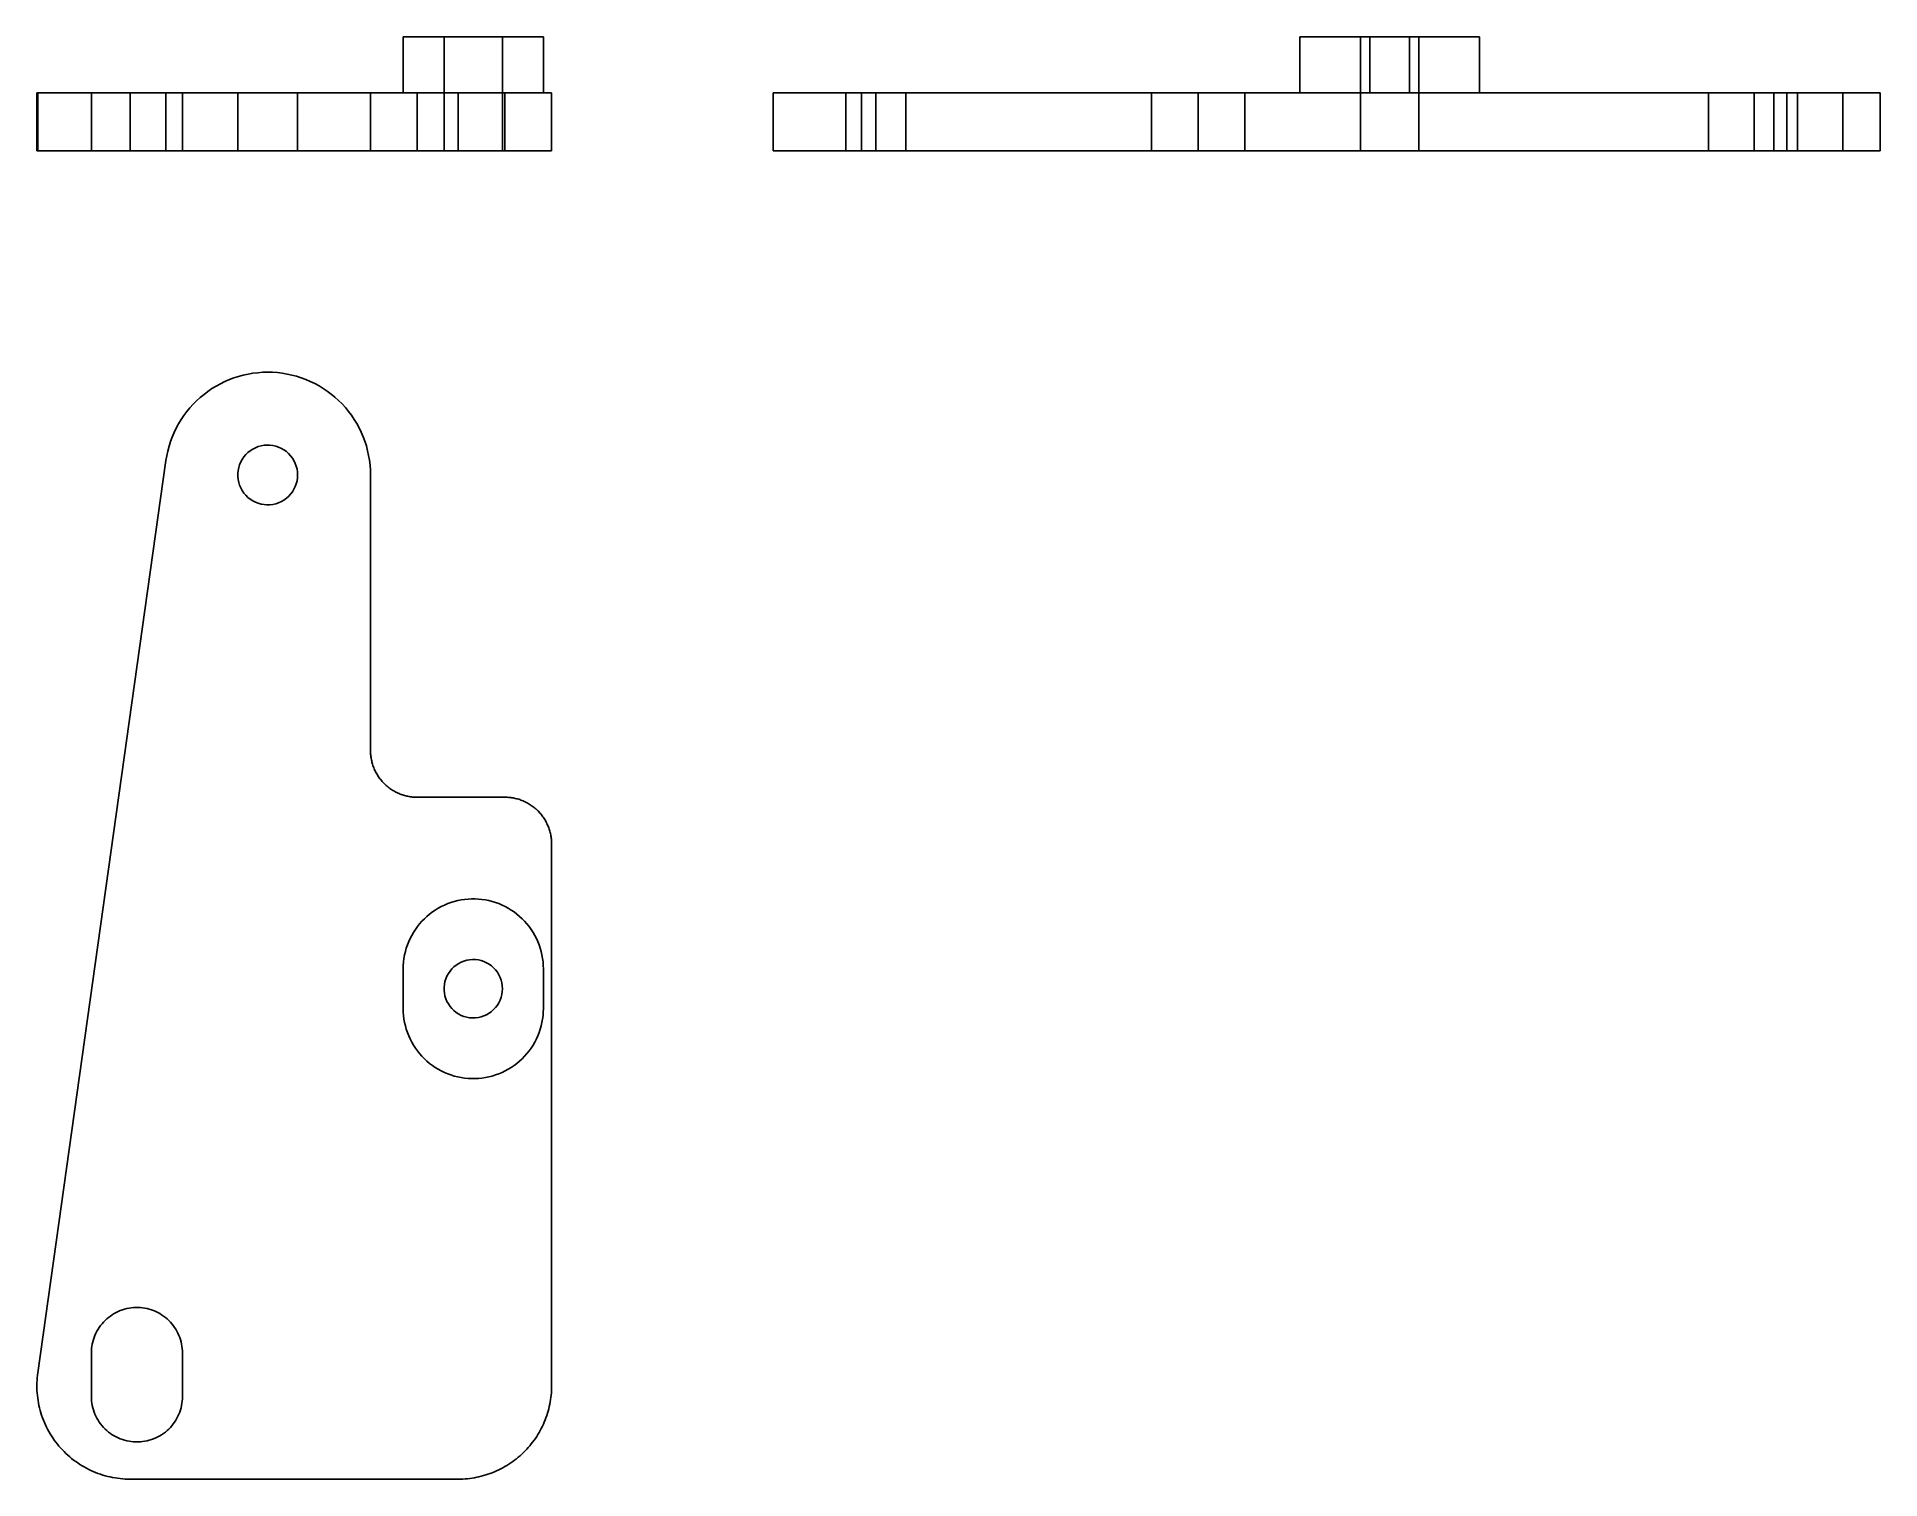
# Model space of a CAD drawing. Extents: x 0 to 1.38, y 0 to 1.08.
import ezdxf

# ---------------------------------------------------------------- set-up
doc = ezdxf.new("R2010")
doc.units = 0
doc.linetypes.add('HIDDEN', pattern=[0.041337, 0.027572, -0.013765])
for name, color, linetype in [('FRONT', 7, 'CONTINUOUS'), ('FRONT_HID', 7, 'HIDDEN'), ('LEFT', 7, 'CONTINUOUS'), ('LEFT_HID', 7, 'HIDDEN'), ('TOP', 7, 'CONTINUOUS')]:
    doc.layers.add(name, color=color, linetype=linetype)

msp = doc.modelspace()

# ---------------------------------------------------------------- linework, layer by layer
at = {"layer": 'FRONT'}
for p, q in [((0.273576, 1.035349), (0.273576, 1.077209)), ((0.378227, 1.077209), (0.273576, 1.077209)), ((0.378227, 1.035349), (0.378227, 1.077209)), ((0.000679, 1.035349), (0, 1.035349)), ((0, 1.035349), (0, 0.992093)), ((0.096416, 1.035349), (0.000679, 1.035349)), ((0.000679, 0.992093), (0.000679, 1.035349)), ((0.249157, 1.035349), (0.096416, 1.035349)), ((0.096416, 0.992093), (0.096416, 1.035349)), ((0.284041, 1.035349), (0.249157, 1.035349)), ((0.249157, 0.992093), (0.249157, 1.035349)), ((0.249157, 0.992093), (0.249157, 1.035349)), ((0.349516, 1.035349), (0.284041, 1.035349)), ((0.284041, 0.992093), (0.284041, 1.035349)), ((0.3844, 1.035349), (0.349516, 1.035349)), ((0.349516, 0.992093), (0.349516, 1.035349)), ((0.3844, 0.992093), (0.3844, 1.035349)), ((0.000679, 0.992093), (0, 0.992093)), ((0.096416, 0.992093), (0.000679, 0.992093)), ((0.249157, 0.992093), (0.096416, 0.992093)), ((0.284041, 0.992093), (0.249157, 0.992093)), ((0.349516, 0.992093), (0.284041, 0.992093)), ((0.3844, 0.992093), (0.349516, 0.992093))]:
    msp.add_line(p, q, dxfattribs=at)
at = {"layer": 'FRONT_HID', "linetype": 'HIDDEN'}
for p, q in [((0.347704, 1.077209), (0.304099, 1.077209)), ((0.304099, 1.077209), (0.347704, 1.077209)), ((0.304099, 1.077209), (0.304099, 1.035349)), ((0.347704, 1.035349), (0.347704, 1.077209)), ((0, 1.035349), (0.069767, 1.035349)), ((0.040727, 1.035349), (0.10875, 1.035349)), ((0.10875, 1.035349), (0.040727, 1.035349)), ((0.040727, 0.992093), (0.040727, 1.035349)), ((0.040727, 0.992093), (0.040727, 1.035349)), ((0.069767, 1.035349), (0.314632, 1.035349)), ((0.069767, 0.992093), (0.069767, 1.035349)), ((0.10875, 0.992093), (0.10875, 1.035349)), ((0.10875, 0.992093), (0.10875, 1.035349)), ((0.194739, 1.035349), (0.150088, 1.035349)), ((0.150088, 1.035349), (0.194739, 1.035349)), ((0.150088, 1.035349), (0.150088, 0.992093)), ((0.194739, 0.992093), (0.194739, 1.035349)), ((0.273576, 1.035349), (0.378227, 1.035349)), ((0.378227, 1.035349), (0.273576, 1.035349)), ((0.304099, 1.035349), (0.304099, 0.992093)), ((0.314632, 1.035349), (0.3844, 1.035349)), ((0.314632, 0.992093), (0.314632, 1.035349)), ((0.347704, 0.992093), (0.347704, 1.035349)), ((0, 0.992093), (0.069767, 0.992093)), ((0.040727, 0.992093), (0.10875, 0.992093)), ((0.10875, 0.992093), (0.040727, 0.992093)), ((0.069767, 0.992093), (0.314632, 0.992093)), ((0.194739, 0.992093), (0.150088, 0.992093)), ((0.150088, 0.992093), (0.194739, 0.992093)), ((0.347704, 0.992093), (0.304099, 0.992093)), ((0.304099, 0.992093), (0.347704, 0.992093)), ((0.314632, 0.992093), (0.3844, 0.992093))]:
    msp.add_line(p, q, dxfattribs=at)
at = {"layer": 'LEFT'}
for p, q in [((0.943063, 1.077209), (0.995388, 1.077209)), ((0.943063, 1.077209), (0.943063, 1.035349)), ((0.995388, 1.077209), (1.025039, 1.077209)), ((0.995388, 1.035349), (0.995388, 1.077209)), ((1.025039, 1.077209), (1.077365, 1.077209)), ((1.025039, 1.035349), (1.025039, 1.077209)), ((1.077365, 1.077209), (1.077365, 1.035349)), ((0.549749, 1.035349), (0.615812, 1.035349)), ((0.549749, 1.035349), (0.549749, 0.992093)), ((0.615812, 1.035349), (1.297016, 1.035349)), ((0.615812, 0.992093), (0.615812, 1.035349)), ((1.297016, 1.035349), (1.376493, 1.035349)), ((1.297016, 0.992093), (1.297016, 1.035349)), ((1.376493, 0.992093), (1.376493, 1.035349)), ((0.549749, 0.992093), (0.615812, 0.992093)), ((0.615812, 0.992093), (1.297016, 0.992093)), ((1.297016, 0.992093), (1.376493, 0.992093))]:
    msp.add_line(p, q, dxfattribs=at)
at = {"layer": 'LEFT_HID', "linetype": 'HIDDEN'}
for p, q in [((1.010214, 1.077209), (0.988412, 1.077209)), ((0.988412, 1.077209), (1.032016, 1.077209)), ((0.988412, 1.077209), (0.988412, 1.035349)), ((1.032016, 1.077209), (1.010214, 1.077209)), ((1.032016, 1.077209), (1.032016, 1.035349)), ((0.626493, 1.035349), (0.549749, 1.035349)), ((0.626493, 1.035349), (0.604167, 1.035349)), ((0.604167, 1.035349), (0.648819, 1.035349)), ((0.604167, 1.035349), (0.604167, 0.992093)), ((0.832307, 1.035349), (0.626493, 1.035349)), ((0.648819, 1.035349), (0.626493, 1.035349)), ((0.626493, 0.992093), (0.626493, 1.035349)), ((0.648819, 1.035349), (0.648819, 0.992093)), ((0.867191, 1.035349), (0.832307, 1.035349)), ((0.832307, 0.992093), (0.832307, 1.035349)), ((0.902074, 1.035349), (0.867191, 1.035349)), ((0.867191, 0.992093), (0.867191, 1.035349)), ((0.867191, 0.992093), (0.867191, 1.035349)), ((1.306725, 1.035349), (0.902074, 1.035349)), ((0.902074, 0.992093), (0.902074, 1.035349)), ((0.995388, 1.035349), (0.943063, 1.035349)), ((0.943063, 1.035349), (0.995388, 1.035349)), ((0.988412, 1.035349), (0.988412, 0.992093)), ((0.995388, 1.035349), (1.025039, 1.035349)), ((1.025039, 1.035349), (0.995388, 1.035349)), ((1.025039, 1.035349), (1.077365, 1.035349)), ((1.077365, 1.035349), (1.025039, 1.035349)), ((1.032016, 1.035349), (1.032016, 0.992093)), ((1.282307, 1.035349), (1.248295, 1.035349)), ((1.248295, 1.035349), (1.282307, 1.035349)), ((1.248295, 1.035349), (1.248295, 0.992093)), ((1.282307, 1.035349), (1.314749, 1.035349)), ((1.314749, 1.035349), (1.282307, 1.035349)), ((1.282307, 0.992093), (1.282307, 1.035349)), ((1.282307, 0.992093), (1.282307, 1.035349)), ((1.376493, 1.035349), (1.306725, 1.035349)), ((1.306725, 0.992093), (1.306725, 1.035349)), ((1.314749, 1.035349), (1.34876, 1.035349)), ((1.34876, 1.035349), (1.314749, 1.035349)), ((1.314749, 0.992093), (1.314749, 1.035349)), ((1.314749, 0.992093), (1.314749, 1.035349)), ((1.34876, 1.035349), (1.34876, 0.992093)), ((0.626493, 0.992093), (0.549749, 0.992093)), ((0.626493, 0.992093), (0.604167, 0.992093)), ((0.604167, 0.992093), (0.648819, 0.992093)), ((0.832307, 0.992093), (0.626493, 0.992093)), ((0.648819, 0.992093), (0.626493, 0.992093)), ((0.867191, 0.992093), (0.832307, 0.992093)), ((0.902074, 0.992093), (0.867191, 0.992093)), ((1.306725, 0.992093), (0.902074, 0.992093)), ((1.010214, 0.992093), (0.988412, 0.992093)), ((0.988412, 0.992093), (1.032016, 0.992093)), ((1.032016, 0.992093), (1.010214, 0.992093)), ((1.282307, 0.992093), (1.248295, 0.992093)), ((1.248295, 0.992093), (1.282307, 0.992093)), ((1.314749, 0.992093), (1.282307, 0.992093)), ((1.282307, 0.992093), (1.314749, 0.992093)), ((1.376493, 0.992093), (1.306725, 0.992093)), ((1.314749, 0.992093), (1.34876, 0.992093)), ((1.34876, 0.992093), (1.314749, 0.992093))]:
    msp.add_line(p, q, dxfattribs=at)
at = {"layer": 'TOP'}
for p, q in [((0.161353, 0.825943), (0.157748, 0.82533)), ((0.164983, 0.826384), (0.161353, 0.825943)), ((0.16863, 0.826651), (0.164983, 0.826384)), ((0.172285, 0.826744), (0.16863, 0.826651)), ((0.175941, 0.826663), (0.172285, 0.826744)), ((0.179588, 0.826408), (0.175941, 0.826663)), ((0.18322, 0.825979), (0.179588, 0.826408)), ((0.186827, 0.825378), (0.18322, 0.825979)), ((0.127752, 0.812411), (0.12483, 0.810213)), ((0.130775, 0.814467), (0.127752, 0.812411)), ((0.133893, 0.816377), (0.130775, 0.814467)), ((0.137099, 0.818137), (0.133893, 0.816377)), ((0.140384, 0.819741), (0.137099, 0.818137)), ((0.143743, 0.821188), (0.140384, 0.819741)), ((0.147166, 0.822473), (0.143743, 0.821188)), ((0.150647, 0.823593), (0.147166, 0.822473)), ((0.154177, 0.824546), (0.150647, 0.823593)), ((0.157748, 0.82533), (0.154177, 0.824546)), ((0.190401, 0.824606), (0.186827, 0.825378)), ((0.193934, 0.823665), (0.190401, 0.824606)), ((0.197418, 0.822556), (0.193934, 0.823665)), ((0.200846, 0.821283), (0.197418, 0.822556)), ((0.204209, 0.819847), (0.200846, 0.821283)), ((0.2075, 0.818254), (0.204209, 0.819847)), ((0.210711, 0.816505), (0.2075, 0.818254)), ((0.213835, 0.814605), (0.210711, 0.816505)), ((0.216866, 0.812559), (0.213835, 0.814605)), ((0.219795, 0.81037), (0.216866, 0.812559)), ((0.114284, 0.800108), (0.111964, 0.797282)), ((0.116737, 0.802819), (0.114284, 0.800108)), ((0.119316, 0.805411), (0.116737, 0.802819)), ((0.122016, 0.807878), (0.119316, 0.805411)), ((0.12483, 0.810213), (0.122016, 0.807878)), ((0.222617, 0.808045), (0.219795, 0.81037)), ((0.225325, 0.805588), (0.222617, 0.808045)), ((0.227912, 0.803004), (0.225325, 0.805588)), ((0.230374, 0.800301), (0.227912, 0.803004)), ((0.232704, 0.797483), (0.230374, 0.800301)), ((0.104101, 0.784974), (0.102512, 0.78168)), ((0.105844, 0.788188), (0.104101, 0.784974)), ((0.107739, 0.791315), (0.105844, 0.788188)), ((0.10978, 0.794349), (0.107739, 0.791315)), ((0.111964, 0.797282), (0.10978, 0.794349)), ((0.234897, 0.794557), (0.232704, 0.797483)), ((0.236949, 0.79153), (0.234897, 0.794557)), ((0.238854, 0.788409), (0.236949, 0.79153)), ((0.240608, 0.785201), (0.238854, 0.788409)), ((0.242207, 0.781912), (0.240608, 0.785201)), ((0.098712, 0.771399), (0.097777, 0.767864)), ((0.099815, 0.774885), (0.098712, 0.771399)), ((0.101083, 0.778315), (0.099815, 0.774885)), ((0.102512, 0.78168), (0.101083, 0.778315)), ((0.165302, 0.771163), (0.16323, 0.77035)), ((0.167445, 0.771766), (0.165302, 0.771163)), ((0.169637, 0.772152), (0.167445, 0.771766)), ((0.171856, 0.772319), (0.169637, 0.772152)), ((0.174081, 0.772263), (0.171856, 0.772319)), ((0.176289, 0.771986), (0.174081, 0.772263)), ((0.178459, 0.771491), (0.176289, 0.771986)), ((0.180569, 0.770782), (0.178459, 0.771491)), ((0.243648, 0.778552), (0.242207, 0.781912)), ((0.244927, 0.775126), (0.243648, 0.778552)), ((0.246042, 0.771644), (0.244927, 0.775126)), ((0.246989, 0.768112), (0.246042, 0.771644)), ((0.096415, 0.760681), (0.000678, 0.079477)), ((0.09701, 0.764288), (0.096415, 0.760681)), ((0.097777, 0.767864), (0.09701, 0.764288)), ((0.151433, 0.757636), (0.150777, 0.755509)), ((0.152298, 0.759687), (0.151433, 0.757636)), ((0.153362, 0.761641), (0.152298, 0.759687)), ((0.154616, 0.76348), (0.153362, 0.761641)), ((0.156047, 0.765185), (0.154616, 0.76348)), ((0.15764, 0.766739), (0.156047, 0.765185)), ((0.15938, 0.768127), (0.15764, 0.766739)), ((0.16125, 0.769335), (0.15938, 0.768127)), ((0.16323, 0.77035), (0.16125, 0.769335)), ((0.182598, 0.769867), (0.180569, 0.770782)), ((0.184525, 0.768754), (0.182598, 0.769867)), ((0.186332, 0.767455), (0.184525, 0.768754)), ((0.188001, 0.765982), (0.186332, 0.767455)), ((0.189515, 0.764351), (0.188001, 0.765982)), ((0.190859, 0.762576), (0.189515, 0.764351)), ((0.192019, 0.760677), (0.190859, 0.762576)), ((0.192985, 0.758672), (0.192019, 0.760677)), ((0.193746, 0.756581), (0.192985, 0.758672)), ((0.247767, 0.764539), (0.246989, 0.768112)), ((0.248374, 0.760933), (0.247767, 0.764539)), ((0.248809, 0.757303), (0.248374, 0.760933)), ((0.24907, 0.753655), (0.248809, 0.757303)), ((0.150336, 0.753327), (0.150115, 0.751113)), ((0.150115, 0.751113), (0.150115, 0.748887)), ((0.150115, 0.748887), (0.150336, 0.746673)), ((0.150777, 0.755509), (0.150336, 0.753327)), ((0.150336, 0.746673), (0.150777, 0.744491)), ((0.150777, 0.744491), (0.151433, 0.742364)), ((0.192985, 0.741328), (0.193746, 0.743419)), ((0.194296, 0.754424), (0.193746, 0.756581)), ((0.193746, 0.743419), (0.194296, 0.745576)), ((0.194627, 0.752223), (0.194296, 0.754424)), ((0.194296, 0.745576), (0.194627, 0.747777)), ((0.194738, 0.75), (0.194627, 0.752223)), ((0.194627, 0.747777), (0.194738, 0.75)), ((0.249157, 0.75), (0.24907, 0.753655)), ((0.249157, 0.544186), (0.249157, 0.75)), ((0.151433, 0.742364), (0.152298, 0.740313)), ((0.152298, 0.740313), (0.153362, 0.738359)), ((0.153362, 0.738359), (0.154616, 0.73652)), ((0.154616, 0.73652), (0.156047, 0.734815)), ((0.156047, 0.734815), (0.15764, 0.733261)), ((0.15764, 0.733261), (0.15938, 0.731873)), ((0.15938, 0.731873), (0.16125, 0.730665)), ((0.16125, 0.730665), (0.16323, 0.72965)), ((0.16323, 0.72965), (0.165302, 0.728837)), ((0.180569, 0.729218), (0.182598, 0.730133)), ((0.182598, 0.730133), (0.184525, 0.731246)), ((0.184525, 0.731246), (0.186332, 0.732545)), ((0.186332, 0.732545), (0.188001, 0.734018)), ((0.188001, 0.734018), (0.189515, 0.735649)), ((0.189515, 0.735649), (0.190859, 0.737424)), ((0.190859, 0.737424), (0.192019, 0.739323)), ((0.192019, 0.739323), (0.192985, 0.741328)), ((0.165302, 0.728837), (0.167445, 0.728234)), ((0.167445, 0.728234), (0.169637, 0.727848)), ((0.169637, 0.727848), (0.171856, 0.727681)), ((0.171856, 0.727681), (0.174081, 0.727737)), ((0.174081, 0.727737), (0.176289, 0.728014)), ((0.176289, 0.728014), (0.178459, 0.728509)), ((0.178459, 0.728509), (0.180569, 0.729218)), ((0.249168, 0.543316), (0.249157, 0.544186)), ((0.2492, 0.542447), (0.249168, 0.543316)), ((0.249254, 0.541579), (0.2492, 0.542447)), ((0.24933, 0.540713), (0.249254, 0.541579)), ((0.249428, 0.539848), (0.24933, 0.540713)), ((0.249546, 0.538987), (0.249428, 0.539848)), ((0.249687, 0.538129), (0.249546, 0.538987)), ((0.249849, 0.537274), (0.249687, 0.538129)), ((0.250031, 0.536424), (0.249849, 0.537274)), ((0.250236, 0.535578), (0.250031, 0.536424)), ((0.250461, 0.534738), (0.250236, 0.535578)), ((0.250707, 0.533904), (0.250461, 0.534738)), ((0.250973, 0.533076), (0.250707, 0.533904)), ((0.251261, 0.532255), (0.250973, 0.533076)), ((0.251568, 0.531442), (0.251261, 0.532255)), ((0.251896, 0.530636), (0.251568, 0.531442)), ((0.252244, 0.529839), (0.251896, 0.530636)), ((0.252611, 0.529051), (0.252244, 0.529839)), ((0.252999, 0.528272), (0.252611, 0.529051)), ((0.253405, 0.527503), (0.252999, 0.528272)), ((0.25383, 0.526744), (0.253405, 0.527503)), ((0.254275, 0.525996), (0.25383, 0.526744)), ((0.254737, 0.52526), (0.254275, 0.525996)), ((0.255218, 0.524535), (0.254737, 0.52526)), ((0.255717, 0.523823), (0.255218, 0.524535)), ((0.256234, 0.523123), (0.255717, 0.523823)), ((0.256767, 0.522436), (0.256234, 0.523123)), ((0.257318, 0.521763), (0.256767, 0.522436)), ((0.257885, 0.521104), (0.257318, 0.521763)), ((0.258469, 0.520459), (0.257885, 0.521104)), ((0.259068, 0.519829), (0.258469, 0.520459)), ((0.259683, 0.519214), (0.259068, 0.519829)), ((0.260314, 0.518614), (0.259683, 0.519214)), ((0.260959, 0.518031), (0.260314, 0.518614)), ((0.261618, 0.517464), (0.260959, 0.518031)), ((0.262291, 0.516913), (0.261618, 0.517464)), ((0.262978, 0.516379), (0.262291, 0.516913)), ((0.263677, 0.515863), (0.262978, 0.516379)), ((0.26439, 0.515364), (0.263677, 0.515863)), ((0.265115, 0.514883), (0.26439, 0.515364)), ((0.265851, 0.51442), (0.265115, 0.514883)), ((0.266599, 0.513976), (0.265851, 0.51442)), ((0.267357, 0.51355), (0.266599, 0.513976)), ((0.268126, 0.513144), (0.267357, 0.51355)), ((0.268905, 0.512757), (0.268126, 0.513144)), ((0.269693, 0.512389), (0.268905, 0.512757)), ((0.270491, 0.512042), (0.269693, 0.512389)), ((0.271296, 0.511714), (0.270491, 0.512042)), ((0.27211, 0.511406), (0.271296, 0.511714)), ((0.272931, 0.511119), (0.27211, 0.511406)), ((0.273758, 0.510852), (0.272931, 0.511119)), ((0.274593, 0.510606), (0.273758, 0.510852)), ((0.275433, 0.510381), (0.274593, 0.510606)), ((0.276278, 0.510177), (0.275433, 0.510381)), ((0.277129, 0.509994), (0.276278, 0.510177)), ((0.277983, 0.509832), (0.277129, 0.509994)), ((0.278841, 0.509692), (0.277983, 0.509832)), ((0.279703, 0.509573), (0.278841, 0.509692)), ((0.280567, 0.509476), (0.279703, 0.509573)), ((0.281434, 0.5094), (0.280567, 0.509476)), ((0.282302, 0.509346), (0.281434, 0.5094)), ((0.283171, 0.509313), (0.282302, 0.509346)), ((0.284041, 0.509302), (0.283171, 0.509313)), ((0.349516, 0.509302), (0.284041, 0.509302)), ((0.350385, 0.509291), (0.349516, 0.509302)), ((0.351254, 0.509259), (0.350385, 0.509291)), ((0.352123, 0.509205), (0.351254, 0.509259)), ((0.352989, 0.509129), (0.352123, 0.509205)), ((0.353853, 0.509032), (0.352989, 0.509129)), ((0.354715, 0.508913), (0.353853, 0.509032)), ((0.355573, 0.508772), (0.354715, 0.508913)), ((0.356428, 0.508611), (0.355573, 0.508772)), ((0.357278, 0.508428), (0.356428, 0.508611)), ((0.358123, 0.508224), (0.357278, 0.508428)), ((0.358964, 0.507999), (0.358123, 0.508224)), ((0.359798, 0.507753), (0.358964, 0.507999)), ((0.360626, 0.507486), (0.359798, 0.507753)), ((0.361447, 0.507199), (0.360626, 0.507486)), ((0.36226, 0.506891), (0.361447, 0.507199)), ((0.363066, 0.506563), (0.36226, 0.506891)), ((0.363863, 0.506215), (0.363066, 0.506563)), ((0.364651, 0.505848), (0.363863, 0.506215)), ((0.36543, 0.505461), (0.364651, 0.505848)), ((0.366199, 0.505054), (0.36543, 0.505461)), ((0.366958, 0.504629), (0.366199, 0.505054)), ((0.367705, 0.504185), (0.366958, 0.504629)), ((0.368442, 0.503722), (0.367705, 0.504185)), ((0.369166, 0.503241), (0.368442, 0.503722)), ((0.369879, 0.502742), (0.369166, 0.503241)), ((0.370579, 0.502226), (0.369879, 0.502742)), ((0.371265, 0.501692), (0.370579, 0.502226)), ((0.371938, 0.501141), (0.371265, 0.501692)), ((0.372598, 0.500574), (0.371938, 0.501141)), ((0.373243, 0.49999), (0.372598, 0.500574)), ((0.373873, 0.499391), (0.373243, 0.49999)), ((0.374488, 0.498776), (0.373873, 0.499391)), ((0.375087, 0.498146), (0.374488, 0.498776)), ((0.375671, 0.497501), (0.375087, 0.498146)), ((0.376238, 0.496841), (0.375671, 0.497501)), ((0.376789, 0.496168), (0.376238, 0.496841)), ((0.377323, 0.495482), (0.376789, 0.496168)), ((0.377839, 0.494782), (0.377323, 0.495482)), ((0.378338, 0.494069), (0.377839, 0.494782)), ((0.378819, 0.493345), (0.378338, 0.494069)), ((0.379282, 0.492608), (0.378819, 0.493345)), ((0.379726, 0.49186), (0.379282, 0.492608)), ((0.380151, 0.491102), (0.379726, 0.49186)), ((0.380558, 0.490333), (0.380151, 0.491102)), ((0.380945, 0.489554), (0.380558, 0.490333)), ((0.381312, 0.488766), (0.380945, 0.489554)), ((0.38166, 0.487969), (0.381312, 0.488766)), ((0.381988, 0.487163), (0.38166, 0.487969)), ((0.382296, 0.48635), (0.381988, 0.487163)), ((0.382583, 0.485529), (0.382296, 0.48635)), ((0.38285, 0.484701), (0.382583, 0.485529)), ((0.383096, 0.483867), (0.38285, 0.484701)), ((0.383321, 0.483026), (0.383096, 0.483867)), ((0.383525, 0.482181), (0.383321, 0.483026)), ((0.383708, 0.481331), (0.383525, 0.482181)), ((0.383869, 0.480476), (0.383708, 0.481331)), ((0.38401, 0.479618), (0.383869, 0.480476)), ((0.384129, 0.478756), (0.38401, 0.479618)), ((0.384226, 0.477892), (0.384129, 0.478756)), ((0.384302, 0.477025), (0.384226, 0.477892)), ((0.384356, 0.476157), (0.384302, 0.477025)), ((0.384389, 0.475288), (0.384356, 0.476157)), ((0.384399, 0.474419), (0.384389, 0.475288)), ((0.384399, 0.069767), (0.384399, 0.474419)), ((0.30203, 0.427668), (0.299738, 0.42642)), ((0.30438, 0.4288), (0.30203, 0.427668)), ((0.306784, 0.429813), (0.30438, 0.4288)), ((0.309236, 0.430706), (0.306784, 0.429813)), ((0.311729, 0.431475), (0.309236, 0.430706)), ((0.314258, 0.432118), (0.311729, 0.431475)), ((0.316815, 0.432635), (0.314258, 0.432118)), ((0.319395, 0.433024), (0.316815, 0.432635)), ((0.321991, 0.433284), (0.319395, 0.433024)), ((0.324597, 0.433414), (0.321991, 0.433284)), ((0.327206, 0.433414), (0.324597, 0.433414)), ((0.329811, 0.433284), (0.327206, 0.433414)), ((0.332407, 0.433024), (0.329811, 0.433284)), ((0.334987, 0.432635), (0.332407, 0.433024)), ((0.337545, 0.432118), (0.334987, 0.432635)), ((0.340073, 0.431475), (0.337545, 0.432118)), ((0.342566, 0.430706), (0.340073, 0.431475)), ((0.345018, 0.429813), (0.342566, 0.430706)), ((0.347422, 0.4288), (0.345018, 0.429813)), ((0.349773, 0.427668), (0.347422, 0.4288)), ((0.352064, 0.42642), (0.349773, 0.427668)), ((0.285817, 0.414739), (0.284191, 0.412699)), ((0.287544, 0.416695), (0.285817, 0.414739)), ((0.289365, 0.418563), (0.287544, 0.416695)), ((0.291278, 0.420337), (0.289365, 0.418563)), ((0.293277, 0.422014), (0.291278, 0.420337)), ((0.295356, 0.42359), (0.293277, 0.422014)), ((0.297512, 0.425059), (0.295356, 0.42359)), ((0.299738, 0.42642), (0.297512, 0.425059)), ((0.35429, 0.425059), (0.352064, 0.42642)), ((0.356446, 0.42359), (0.35429, 0.425059)), ((0.358526, 0.422014), (0.356446, 0.42359)), ((0.360524, 0.420337), (0.358526, 0.422014)), ((0.362437, 0.418563), (0.360524, 0.420337)), ((0.364258, 0.416695), (0.362437, 0.418563)), ((0.365985, 0.414739), (0.364258, 0.416695)), ((0.367611, 0.412699), (0.365985, 0.414739)), ((0.277684, 0.40143), (0.276731, 0.399001)), ((0.278757, 0.403808), (0.277684, 0.40143)), ((0.279948, 0.40613), (0.278757, 0.403808)), ((0.281252, 0.408389), (0.279948, 0.40613)), ((0.282668, 0.410581), (0.281252, 0.408389)), ((0.284191, 0.412699), (0.282668, 0.410581)), ((0.369134, 0.410581), (0.367611, 0.412699)), ((0.37055, 0.408389), (0.369134, 0.410581)), ((0.371855, 0.40613), (0.37055, 0.408389)), ((0.373045, 0.403808), (0.371855, 0.40613)), ((0.374118, 0.40143), (0.373045, 0.403808)), ((0.375071, 0.399001), (0.374118, 0.40143)), ((0.273835, 0.386315), (0.273641, 0.383713)), ((0.27416, 0.388903), (0.273835, 0.386315)), ((0.274613, 0.391473), (0.27416, 0.388903)), ((0.275194, 0.394016), (0.274613, 0.391473)), ((0.2759, 0.396528), (0.275194, 0.394016)), ((0.276731, 0.399001), (0.2759, 0.396528)), ((0.316934, 0.386152), (0.315, 0.38516)), ((0.318957, 0.386946), (0.316934, 0.386152)), ((0.32105, 0.387535), (0.318957, 0.386946)), ((0.32319, 0.387912), (0.32105, 0.387535)), ((0.325358, 0.388075), (0.32319, 0.387912)), ((0.32753, 0.38802), (0.325358, 0.388075)), ((0.329687, 0.38775), (0.32753, 0.38802)), ((0.331806, 0.387267), (0.329687, 0.38775)), ((0.333866, 0.386574), (0.331806, 0.387267)), ((0.335848, 0.38568), (0.333866, 0.386574)), ((0.33773, 0.384594), (0.335848, 0.38568)), ((0.375902, 0.396528), (0.375071, 0.399001)), ((0.376609, 0.394016), (0.375902, 0.396528)), ((0.377189, 0.391473), (0.376609, 0.394016)), ((0.377642, 0.388903), (0.377189, 0.391473)), ((0.377967, 0.386315), (0.377642, 0.388903)), ((0.378162, 0.383713), (0.377967, 0.386315)), ((0.273641, 0.383713), (0.273575, 0.381105)), ((0.273575, 0.381105), (0.273575, 0.351453)), ((0.304773, 0.371659), (0.304342, 0.369529)), ((0.305414, 0.373736), (0.304773, 0.371659)), ((0.306258, 0.375739), (0.305414, 0.373736)), ((0.307297, 0.377648), (0.306258, 0.375739)), ((0.308522, 0.379443), (0.307297, 0.377648)), ((0.309919, 0.381108), (0.308522, 0.379443)), ((0.311475, 0.382626), (0.309919, 0.381108)), ((0.313174, 0.383981), (0.311475, 0.382626)), ((0.315, 0.38516), (0.313174, 0.383981)), ((0.339495, 0.383325), (0.33773, 0.384594)), ((0.341124, 0.381887), (0.339495, 0.383325)), ((0.342603, 0.380293), (0.341124, 0.381887)), ((0.343915, 0.378561), (0.342603, 0.380293)), ((0.345048, 0.376706), (0.343915, 0.378561)), ((0.345991, 0.374748), (0.345048, 0.376706)), ((0.346735, 0.372705), (0.345991, 0.374748)), ((0.347271, 0.370599), (0.346735, 0.372705)), ((0.378227, 0.381105), (0.378162, 0.383713)), ((0.378227, 0.351453), (0.378227, 0.381105)), ((0.304342, 0.369529), (0.304126, 0.367366)), ((0.304126, 0.367366), (0.304126, 0.365192)), ((0.304126, 0.365192), (0.304342, 0.36303)), ((0.304342, 0.36303), (0.304773, 0.360899)), ((0.304773, 0.360899), (0.305414, 0.358822)), ((0.305414, 0.358822), (0.306258, 0.356819)), ((0.345991, 0.35781), (0.346735, 0.359853)), ((0.346735, 0.359853), (0.347271, 0.361959)), ((0.347595, 0.36845), (0.347271, 0.370599)), ((0.347271, 0.361959), (0.347595, 0.364108)), ((0.347703, 0.366279), (0.347595, 0.36845)), ((0.347595, 0.364108), (0.347703, 0.366279)), ((0.273575, 0.351453), (0.273641, 0.348845)), ((0.273641, 0.348845), (0.273835, 0.346244)), ((0.273835, 0.346244), (0.27416, 0.343655)), ((0.306258, 0.356819), (0.307297, 0.354911)), ((0.307297, 0.354911), (0.308522, 0.353115)), ((0.308522, 0.353115), (0.309919, 0.35145)), ((0.309919, 0.35145), (0.311475, 0.349932)), ((0.311475, 0.349932), (0.313174, 0.348577)), ((0.313174, 0.348577), (0.315, 0.347398)), ((0.315, 0.347398), (0.316934, 0.346406)), ((0.316934, 0.346406), (0.318957, 0.345612)), ((0.318957, 0.345612), (0.32105, 0.345023)), ((0.32105, 0.345023), (0.32319, 0.344646)), ((0.32319, 0.344646), (0.325358, 0.344484)), ((0.325358, 0.344484), (0.32753, 0.344538)), ((0.32753, 0.344538), (0.329687, 0.344808)), ((0.329687, 0.344808), (0.331806, 0.345292)), ((0.331806, 0.345292), (0.333866, 0.345984)), ((0.333866, 0.345984), (0.335848, 0.346878)), ((0.335848, 0.346878), (0.33773, 0.347965)), ((0.33773, 0.347965), (0.339495, 0.349233)), ((0.339495, 0.349233), (0.341124, 0.350672)), ((0.341124, 0.350672), (0.342603, 0.352265)), ((0.342603, 0.352265), (0.343915, 0.353997)), ((0.343915, 0.353997), (0.345048, 0.355852)), ((0.345048, 0.355852), (0.345991, 0.35781)), ((0.377642, 0.343655), (0.377967, 0.346244)), ((0.377967, 0.346244), (0.378162, 0.348845)), ((0.378162, 0.348845), (0.378227, 0.351453)), ((0.27416, 0.343655), (0.274613, 0.341085)), ((0.274613, 0.341085), (0.275194, 0.338542)), ((0.275194, 0.338542), (0.2759, 0.33603)), ((0.2759, 0.33603), (0.276731, 0.333557)), ((0.276731, 0.333557), (0.277684, 0.331128)), ((0.277684, 0.331128), (0.278757, 0.32875)), ((0.373045, 0.32875), (0.374118, 0.331128)), ((0.374118, 0.331128), (0.375071, 0.333557)), ((0.375071, 0.333557), (0.375902, 0.33603)), ((0.375902, 0.33603), (0.376609, 0.338542)), ((0.376609, 0.338542), (0.377189, 0.341085)), ((0.377189, 0.341085), (0.377642, 0.343655)), ((0.278757, 0.32875), (0.279948, 0.326429)), ((0.279948, 0.326429), (0.281252, 0.324169)), ((0.281252, 0.324169), (0.282668, 0.321977)), ((0.282668, 0.321977), (0.284191, 0.319859)), ((0.284191, 0.319859), (0.285817, 0.317819)), ((0.285817, 0.317819), (0.287544, 0.315863)), ((0.364258, 0.315863), (0.365985, 0.317819)), ((0.365985, 0.317819), (0.367611, 0.319859)), ((0.367611, 0.319859), (0.369134, 0.321977)), ((0.369134, 0.321977), (0.37055, 0.324169)), ((0.37055, 0.324169), (0.371855, 0.326429)), ((0.371855, 0.326429), (0.373045, 0.32875)), ((0.287544, 0.315863), (0.289365, 0.313995)), ((0.289365, 0.313995), (0.291278, 0.312221)), ((0.291278, 0.312221), (0.293277, 0.310544)), ((0.293277, 0.310544), (0.295356, 0.308968)), ((0.295356, 0.308968), (0.297512, 0.307499)), ((0.297512, 0.307499), (0.299738, 0.306138)), ((0.299738, 0.306138), (0.30203, 0.30489)), ((0.30203, 0.30489), (0.30438, 0.303758)), ((0.30438, 0.303758), (0.306784, 0.302745)), ((0.345018, 0.302745), (0.347422, 0.303758)), ((0.347422, 0.303758), (0.349773, 0.30489)), ((0.349773, 0.30489), (0.352064, 0.306138)), ((0.352064, 0.306138), (0.35429, 0.307499)), ((0.35429, 0.307499), (0.356446, 0.308968)), ((0.356446, 0.308968), (0.358526, 0.310544)), ((0.358526, 0.310544), (0.360524, 0.312221)), ((0.360524, 0.312221), (0.362437, 0.313995)), ((0.362437, 0.313995), (0.364258, 0.315863)), ((0.306784, 0.302745), (0.309236, 0.301853)), ((0.309236, 0.301853), (0.311729, 0.301084)), ((0.311729, 0.301084), (0.314258, 0.30044)), ((0.314258, 0.30044), (0.316815, 0.299923)), ((0.316815, 0.299923), (0.319395, 0.299534)), ((0.319395, 0.299534), (0.321991, 0.299274)), ((0.321991, 0.299274), (0.324597, 0.299144)), ((0.324597, 0.299144), (0.327206, 0.299144)), ((0.327206, 0.299144), (0.329811, 0.299274)), ((0.329811, 0.299274), (0.332407, 0.299534)), ((0.332407, 0.299534), (0.334987, 0.299923)), ((0.334987, 0.299923), (0.337545, 0.30044)), ((0.337545, 0.30044), (0.340073, 0.301084)), ((0.340073, 0.301084), (0.342566, 0.301853)), ((0.342566, 0.301853), (0.345018, 0.302745)), ((0.059222, 0.124452), (0.057732, 0.123641)), ((0.06075, 0.125188), (0.059222, 0.124452)), ((0.062312, 0.125847), (0.06075, 0.125188)), ((0.063906, 0.126427), (0.062312, 0.125847)), ((0.065527, 0.126926), (0.063906, 0.126427)), ((0.06717, 0.127345), (0.065527, 0.126926)), ((0.068832, 0.127681), (0.06717, 0.127345)), ((0.070509, 0.127934), (0.068832, 0.127681)), ((0.072197, 0.128103), (0.070509, 0.127934)), ((0.07389, 0.128187), (0.072197, 0.128103)), ((0.075586, 0.128187), (0.07389, 0.128187)), ((0.07728, 0.128103), (0.075586, 0.128187)), ((0.078967, 0.127934), (0.07728, 0.128103)), ((0.080644, 0.127681), (0.078967, 0.127934)), ((0.082307, 0.127345), (0.080644, 0.127681)), ((0.08395, 0.126926), (0.082307, 0.127345)), ((0.085571, 0.126427), (0.08395, 0.126926)), ((0.087164, 0.125847), (0.085571, 0.126427)), ((0.088727, 0.125188), (0.087164, 0.125847)), ((0.090255, 0.124452), (0.088727, 0.125188)), ((0.091744, 0.123641), (0.090255, 0.124452)), ((0.044869, 0.110452), (0.044095, 0.108943)), ((0.045716, 0.111921), (0.044869, 0.110452)), ((0.046637, 0.113345), (0.045716, 0.111921)), ((0.047626, 0.114722), (0.046637, 0.113345)), ((0.048684, 0.116048), (0.047626, 0.114722)), ((0.049806, 0.11732), (0.048684, 0.116048)), ((0.05099, 0.118534), (0.049806, 0.11732)), ((0.052233, 0.119687), (0.05099, 0.118534)), ((0.053532, 0.120777), (0.052233, 0.119687)), ((0.054884, 0.121801), (0.053532, 0.120777)), ((0.056285, 0.122757), (0.054884, 0.121801)), ((0.057732, 0.123641), (0.056285, 0.122757)), ((0.093191, 0.122757), (0.091744, 0.123641)), ((0.094592, 0.121801), (0.093191, 0.122757)), ((0.095944, 0.120777), (0.094592, 0.121801)), ((0.097243, 0.119687), (0.095944, 0.120777)), ((0.098486, 0.118534), (0.097243, 0.119687)), ((0.099671, 0.11732), (0.098486, 0.118534)), ((0.100793, 0.116048), (0.099671, 0.11732)), ((0.10185, 0.114722), (0.100793, 0.116048)), ((0.10284, 0.113345), (0.10185, 0.114722)), ((0.10376, 0.111921), (0.10284, 0.113345)), ((0.104608, 0.110452), (0.10376, 0.111921)), ((0.105382, 0.108943), (0.104608, 0.110452)), ((0.040896, 0.097573), (0.040769, 0.095881)), ((0.041107, 0.099255), (0.040896, 0.097573)), ((0.041401, 0.100925), (0.041107, 0.099255)), ((0.041778, 0.102579), (0.041401, 0.100925)), ((0.042238, 0.104211), (0.041778, 0.102579)), ((0.042778, 0.105819), (0.042238, 0.104211)), ((0.043397, 0.107397), (0.042778, 0.105819)), ((0.044095, 0.108943), (0.043397, 0.107397)), ((0.106079, 0.107397), (0.105382, 0.108943)), ((0.106699, 0.105819), (0.106079, 0.107397)), ((0.107239, 0.104211), (0.106699, 0.105819)), ((0.107698, 0.102579), (0.107239, 0.104211)), ((0.108076, 0.100925), (0.107698, 0.102579)), ((0.10837, 0.099255), (0.108076, 0.100925)), ((0.108581, 0.097573), (0.10837, 0.099255)), ((0.108708, 0.095881), (0.108581, 0.097573)), ((0.040769, 0.095881), (0.040727, 0.094186)), ((0.040727, 0.094186), (0.040727, 0.061744)), ((0.10875, 0.094186), (0.108708, 0.095881)), ((0.10875, 0.061744), (0.10875, 0.094186)), ((0.000033, 0.071932), (0, 0.070038)), ((0, 0.070038), (0.000018, 0.068144)), ((0.000118, 0.073824), (0.000033, 0.071932)), ((0.000253, 0.075713), (0.000118, 0.073824)), ((0.00044, 0.077598), (0.000253, 0.075713)), ((0.000678, 0.079477), (0.00044, 0.077598)), ((0.384378, 0.068028), (0.384399, 0.069767)), ((0.000018, 0.068144), (0.000088, 0.066251)), ((0.000088, 0.066251), (0.000209, 0.064361)), ((0.000209, 0.064361), (0.000382, 0.062475)), ((0.000382, 0.062475), (0.000605, 0.060594)), ((0.000605, 0.060594), (0.00088, 0.05872)), ((0.00088, 0.05872), (0.001205, 0.056854)), ((0.001205, 0.056854), (0.001581, 0.054997)), ((0.040727, 0.061744), (0.040769, 0.060049)), ((0.040769, 0.060049), (0.040896, 0.058358)), ((0.040896, 0.058358), (0.041107, 0.056675)), ((0.041107, 0.056675), (0.041401, 0.055005)), ((0.108076, 0.055005), (0.10837, 0.056675)), ((0.10837, 0.056675), (0.108581, 0.058358)), ((0.108581, 0.058358), (0.108708, 0.060049)), ((0.108708, 0.060049), (0.10875, 0.061744)), ((0.38265, 0.054243), (0.383016, 0.055943)), ((0.383016, 0.055943), (0.383339, 0.057652)), ((0.383339, 0.057652), (0.38362, 0.059369)), ((0.38362, 0.059369), (0.383858, 0.061092)), ((0.383858, 0.061092), (0.384053, 0.062821)), ((0.384053, 0.062821), (0.384204, 0.064554)), ((0.384204, 0.064554), (0.384313, 0.06629)), ((0.384313, 0.06629), (0.384378, 0.068028)), ((0.001581, 0.054997), (0.002007, 0.053152)), ((0.002007, 0.053152), (0.002483, 0.051319)), ((0.002483, 0.051319), (0.003009, 0.049499)), ((0.003009, 0.049499), (0.003583, 0.047694)), ((0.003583, 0.047694), (0.004207, 0.045906)), ((0.004207, 0.045906), (0.004879, 0.044135)), ((0.004879, 0.044135), (0.005599, 0.042383)), ((0.005599, 0.042383), (0.006366, 0.040651)), ((0.041401, 0.055005), (0.041778, 0.053352)), ((0.041778, 0.053352), (0.042238, 0.051719)), ((0.042238, 0.051719), (0.042778, 0.050112)), ((0.042778, 0.050112), (0.043397, 0.048533)), ((0.043397, 0.048533), (0.044095, 0.046987)), ((0.044095, 0.046987), (0.044869, 0.045478)), ((0.044869, 0.045478), (0.045716, 0.044009)), ((0.045716, 0.044009), (0.046637, 0.042585)), ((0.046637, 0.042585), (0.047626, 0.041208)), ((0.10185, 0.041208), (0.10284, 0.042585)), ((0.10284, 0.042585), (0.10376, 0.044009)), ((0.10376, 0.044009), (0.104608, 0.045478)), ((0.104608, 0.045478), (0.105382, 0.046987)), ((0.105382, 0.046987), (0.106079, 0.048533)), ((0.106079, 0.048533), (0.106699, 0.050112)), ((0.106699, 0.050112), (0.107239, 0.051719)), ((0.107239, 0.051719), (0.107698, 0.053352)), ((0.107698, 0.053352), (0.108076, 0.055005)), ((0.378225, 0.041073), (0.378921, 0.042667)), ((0.378921, 0.042667), (0.379577, 0.044279)), ((0.379577, 0.044279), (0.380192, 0.045906)), ((0.380192, 0.045906), (0.380766, 0.047547)), ((0.380766, 0.047547), (0.3813, 0.049203)), ((0.3813, 0.049203), (0.381792, 0.050872)), ((0.381792, 0.050872), (0.382242, 0.052552)), ((0.382242, 0.052552), (0.38265, 0.054243)), ((0.006366, 0.040651), (0.007179, 0.03894)), ((0.007179, 0.03894), (0.008039, 0.037253)), ((0.008039, 0.037253), (0.008945, 0.035589)), ((0.008945, 0.035589), (0.009895, 0.033951)), ((0.009895, 0.033951), (0.010889, 0.032338)), ((0.010889, 0.032338), (0.011927, 0.030754)), ((0.011927, 0.030754), (0.013007, 0.029198)), ((0.013007, 0.029198), (0.01413, 0.027672)), ((0.01413, 0.027672), (0.015293, 0.026178)), ((0.047626, 0.041208), (0.048684, 0.039882)), ((0.048684, 0.039882), (0.049806, 0.03861)), ((0.049806, 0.03861), (0.05099, 0.037396)), ((0.05099, 0.037396), (0.052233, 0.036243)), ((0.052233, 0.036243), (0.053532, 0.035153)), ((0.053532, 0.035153), (0.054884, 0.034129)), ((0.054884, 0.034129), (0.056285, 0.033174)), ((0.056285, 0.033174), (0.057732, 0.032289)), ((0.057732, 0.032289), (0.059222, 0.031478)), ((0.059222, 0.031478), (0.06075, 0.030742)), ((0.06075, 0.030742), (0.062312, 0.030084)), ((0.062312, 0.030084), (0.063906, 0.029504)), ((0.063906, 0.029504), (0.065527, 0.029004)), ((0.065527, 0.029004), (0.06717, 0.028585)), ((0.06717, 0.028585), (0.068832, 0.028249)), ((0.068832, 0.028249), (0.070509, 0.027997)), ((0.070509, 0.027997), (0.072197, 0.027828)), ((0.072197, 0.027828), (0.07389, 0.027743)), ((0.07389, 0.027743), (0.075586, 0.027743)), ((0.075586, 0.027743), (0.07728, 0.027828)), ((0.07728, 0.027828), (0.078967, 0.027997)), ((0.078967, 0.027997), (0.080644, 0.028249)), ((0.080644, 0.028249), (0.082307, 0.028585)), ((0.082307, 0.028585), (0.08395, 0.029004)), ((0.08395, 0.029004), (0.085571, 0.029504)), ((0.085571, 0.029504), (0.087164, 0.030084)), ((0.087164, 0.030084), (0.088727, 0.030742)), ((0.088727, 0.030742), (0.090255, 0.031478)), ((0.090255, 0.031478), (0.091744, 0.032289)), ((0.091744, 0.032289), (0.093191, 0.033174)), ((0.093191, 0.033174), (0.094592, 0.034129)), ((0.094592, 0.034129), (0.095944, 0.035153)), ((0.095944, 0.035153), (0.097243, 0.036243)), ((0.097243, 0.036243), (0.098486, 0.037396)), ((0.098486, 0.037396), (0.099671, 0.03861)), ((0.099671, 0.03861), (0.100793, 0.039882)), ((0.100793, 0.039882), (0.10185, 0.041208)), ((0.369178, 0.026268), (0.370246, 0.027642)), ((0.370246, 0.027642), (0.371279, 0.029041)), ((0.371279, 0.029041), (0.372277, 0.030466)), ((0.372277, 0.030466), (0.373238, 0.031915)), ((0.373238, 0.031915), (0.374164, 0.033388)), ((0.374164, 0.033388), (0.375052, 0.034884)), ((0.375052, 0.034884), (0.375903, 0.036401)), ((0.375903, 0.036401), (0.376716, 0.037939)), ((0.376716, 0.037939), (0.37749, 0.039496)), ((0.37749, 0.039496), (0.378225, 0.041073)), ((0.015293, 0.026178), (0.016496, 0.024715)), ((0.016496, 0.024715), (0.017739, 0.023285)), ((0.017739, 0.023285), (0.01902, 0.02189)), ((0.01902, 0.02189), (0.020338, 0.02053)), ((0.020338, 0.02053), (0.021693, 0.019207)), ((0.021693, 0.019207), (0.023083, 0.01792)), ((0.023083, 0.01792), (0.024508, 0.016672)), ((0.024508, 0.016672), (0.025966, 0.015463)), ((0.025966, 0.015463), (0.027456, 0.014294)), ((0.027456, 0.014294), (0.028978, 0.013166)), ((0.355358, 0.013121), (0.356758, 0.014154)), ((0.356758, 0.014154), (0.358131, 0.015221)), ((0.358131, 0.015221), (0.359478, 0.016322)), ((0.359478, 0.016322), (0.360796, 0.017457)), ((0.360796, 0.017457), (0.362086, 0.018624)), ((0.362086, 0.018624), (0.363346, 0.019823)), ((0.363346, 0.019823), (0.364576, 0.021053)), ((0.364576, 0.021053), (0.365775, 0.022314)), ((0.365775, 0.022314), (0.366942, 0.023603)), ((0.366942, 0.023603), (0.368077, 0.024922)), ((0.368077, 0.024922), (0.369178, 0.026268)), ((0.028978, 0.013166), (0.030529, 0.012079)), ((0.030529, 0.012079), (0.03211, 0.011035)), ((0.03211, 0.011035), (0.033718, 0.010035)), ((0.033718, 0.010035), (0.035353, 0.009078)), ((0.035353, 0.009078), (0.037013, 0.008166)), ((0.037013, 0.008166), (0.038697, 0.0073)), ((0.038697, 0.0073), (0.040405, 0.00648)), ((0.040405, 0.00648), (0.042133, 0.005706)), ((0.042133, 0.005706), (0.043883, 0.004979)), ((0.043883, 0.004979), (0.045651, 0.004301)), ((0.045651, 0.004301), (0.047437, 0.00367)), ((0.047437, 0.00367), (0.04924, 0.003088)), ((0.04924, 0.003088), (0.051057, 0.002556)), ((0.051057, 0.002556), (0.052889, 0.002072)), ((0.052889, 0.002072), (0.054733, 0.001639)), ((0.054733, 0.001639), (0.056587, 0.001256)), ((0.056587, 0.001256), (0.058452, 0.000924)), ((0.058452, 0.000924), (0.060325, 0.000642)), ((0.060325, 0.000642), (0.062205, 0.000411)), ((0.062205, 0.000411), (0.064091, 0.000231)), ((0.064091, 0.000231), (0.06598, 0.000103)), ((0.06598, 0.000103), (0.067873, 0.000026)), ((0.067873, 0.000026), (0.069767, 0)), ((0.069767, 0), (0.314632, 0)), ((0.314632, 0), (0.316371, 0.000022)), ((0.316371, 0.000022), (0.31811, 0.000087)), ((0.31811, 0.000087), (0.319846, 0.000195)), ((0.319846, 0.000195), (0.321579, 0.000347)), ((0.321579, 0.000347), (0.323307, 0.000541)), ((0.323307, 0.000541), (0.32503, 0.000779)), ((0.32503, 0.000779), (0.326747, 0.00106)), ((0.326747, 0.00106), (0.328456, 0.001383)), ((0.328456, 0.001383), (0.330157, 0.001749)), ((0.330157, 0.001749), (0.331848, 0.002157)), ((0.331848, 0.002157), (0.333528, 0.002608)), ((0.333528, 0.002608), (0.335196, 0.0031)), ((0.335196, 0.0031), (0.336852, 0.003633)), ((0.336852, 0.003633), (0.338494, 0.004207)), ((0.338494, 0.004207), (0.340121, 0.004823)), ((0.340121, 0.004823), (0.341732, 0.005478)), ((0.341732, 0.005478), (0.343326, 0.006174)), ((0.343326, 0.006174), (0.344903, 0.006909)), ((0.344903, 0.006909), (0.346461, 0.007683)), ((0.346461, 0.007683), (0.347998, 0.008496)), ((0.347998, 0.008496), (0.349516, 0.009347)), ((0.349516, 0.009347), (0.351011, 0.010236)), ((0.351011, 0.010236), (0.352484, 0.011161)), ((0.352484, 0.011161), (0.353933, 0.012123)), ((0.353933, 0.012123), (0.355358, 0.013121))]:
    msp.add_line(p, q, dxfattribs=at)

doc.saveas('drawing.dxf')
